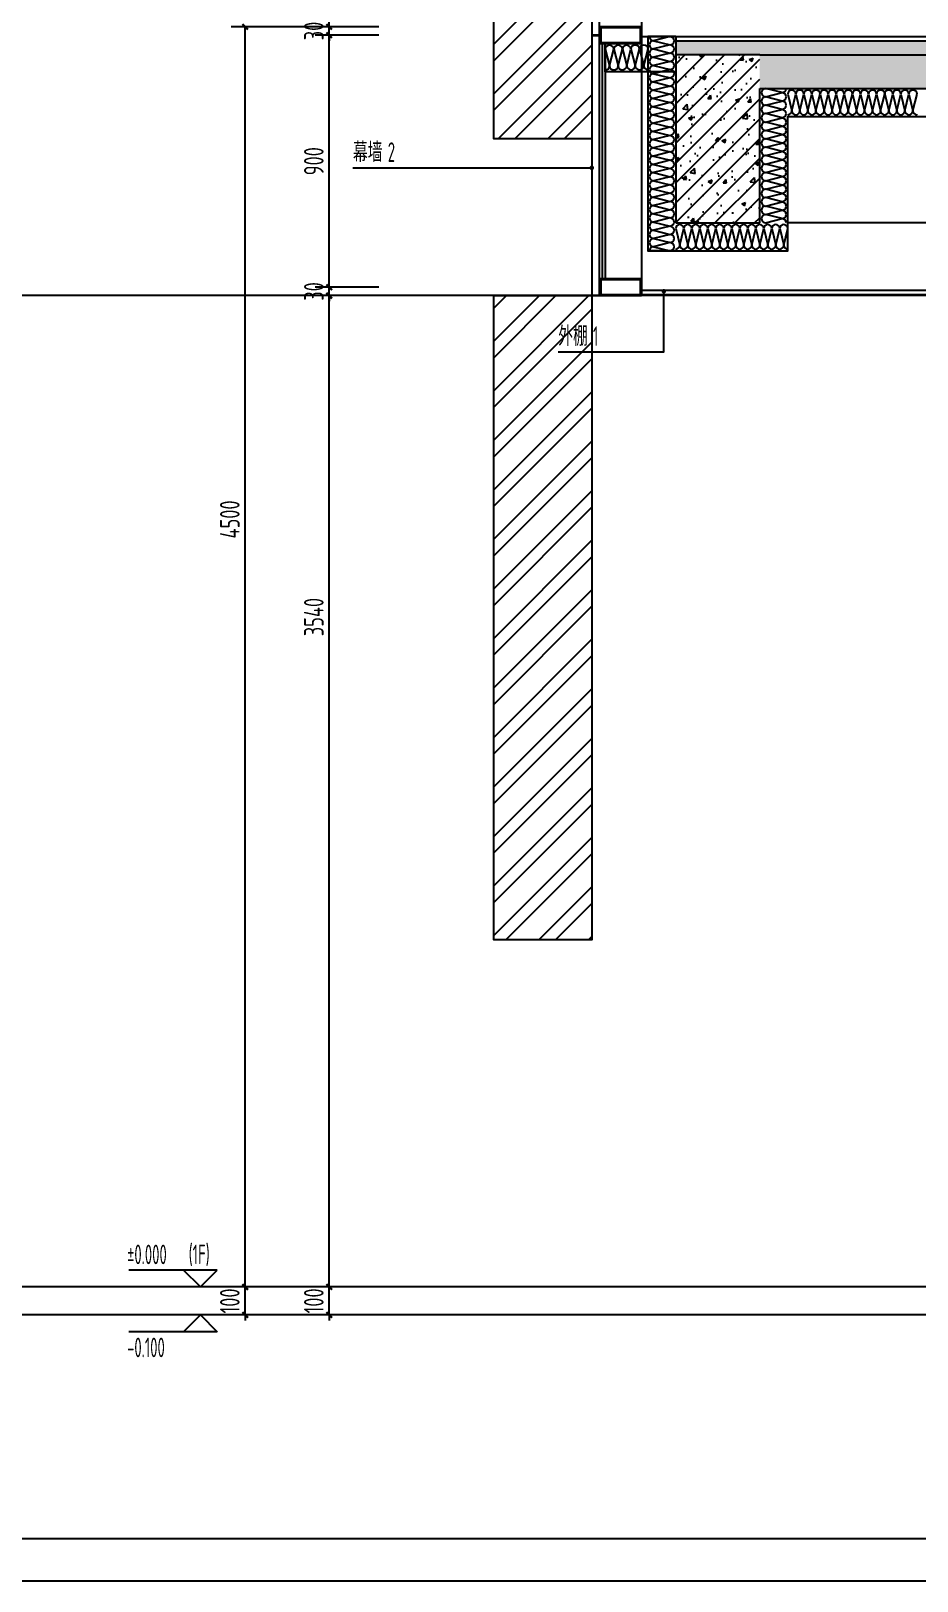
# Model space of a CAD drawing. Extents: x 198753 to 882193, y -399300 to 132460.
# Drawn here: x 380374 to 383538, y -78895 to -73360 of the extents above; entities that cross this region are included whole.
import ezdxf

# ---------------------------------------------------------------- set-up
doc = ezdxf.new("R2010")
doc.units = 0
doc.header["$LTSCALE"] = 1000
doc.header["$MEASUREMENT"] = 0
for name, color, linetype in [('00-图签', 7, 'Continuous'), ('01-标注_尺寸', 124, 'Continuous'), ('01-标注_标高', 200, 'Continuous'), ('01-标注_符号', 200, 'Continuous'), ('02-TEXT_标注', 130, 'Continuous'), ('05-填充_156', 156, 'Continuous'), ('05-填充_天正', 26, 'Continuous'), ('A-D-玻璃剖线', 130, 'Continuous'), ('A-D-金属剖线', 200, 'Continuous'), ('A-STR-面层', 191, 'Continuous'), ('A-SUR_保温', 222, 'Continuous'), ('A-SUR_看线', 231, 'Continuous'), ('A-SUR_面层', 191, 'Continuous'), ('A-TECH_结构', 21, 'Continuous'), ('A-金属背板', 30, 'Continuous'), ('A_STR-砼墙', 51, 'Continuous'), ('A_STR-砼柱', 51, 'Continuous'), ('钢龙骨', 173, 'Continuous')]:
    doc.layers.add(name, color=color, linetype=linetype)
doc.layers.add('04-不打印_辅助线', color=165, linetype='Continuous', plot=False)
doc.styles.add('_TCH_DIM', font='ROS1', dxfattribs={"width": 0.8, "bigfont": 'JD'})
doc.styles.add('_TCH_DIM_T3', font='ROS1', dxfattribs={"width": 0.8, "bigfont": 'JD'})
doc.dimstyles.new('_TCH_ARCH&&20', dxfattribs={"dimtxt": 70, "dimasz": 20, "dimexe": 50, "dimexo": 60, "dimgap": 20, "dimtad": 1, "dimdec": 0, "dimzin": 0, "dimdsep": 46, "dimtxsty": '_TCH_DIM_T3', "dimblk": 'ARCHTICK', "dimcen": 0.09, "dimclrt": 4, "dimazin": 2, "dimtfac": 1, "dimtdec": 0, "dimtix": 1, "dimtmove": 2, "dimatfit": 3, "dimfxl": 0, "dimtolj": 1, "dimtzin": 0, "dimarcsym": 0})
pattern_1 = [(45, (0, 0), (-35.355339, 35.355339), []), (50, (0, 0), (143.452037, -12.550427), [15, -165]), (355, (0, 0), (-27.750267, 150.438427), [12, -132]), (100.4514, (11.95, -1.05), (115.701876, 137.88791), [12.74804, -140.22842]), (46.1842, (0, 40), (213.44821, -33.1038), [22.5, -247.5]), (96.6356, (17.79, 37.24), (186.93254, 194.82357), [19.12206, -210.3426]), (351.1842, (0, 40), (186.93239, 194.82372), [18, -198]), (21, (20, 30), (119.38141, -80.523778), [15, -165]), (326, (20, 30), (48.663066, 145.03001), [12, -132]), (71.4514, (29.95, 23.29), (168.044526, 64.5061), [12.74804, -140.22842]), (37.5, (0, 0), (2.431971, 66.578771), [0, -130.4, 0, -134, 0, -132.5]), (7.5, (0, 0), (52.613907, 78.882342), [0, -76.4, 0, -127.4, 0, -50.5]), (327.5, (-44.6, 0), (106.764487, -4.510974), [0, -50, 0, -156, 0, -207]), (317.5, (-64.6, 0), (116.637234, 20.020996), [0, -65, 0, -103.6, 0, -147])]

# ---------------------------------------------------------------- blocks, each defined once
blk = doc.blocks.new('A$C643B6CAF')
at = {"layer": '钢龙骨', "const_width": 10}
blk.add_lwpolyline([(0, -1.6), (-28, -1.6)], dxfattribs=at)
at = {"layer": '钢龙骨'}
for points in [[(0, 28.4), (0, -31.6), (150, -31.6), (150, 28.4)], [(4, 24.4), (4, -27.6), (146, -27.6), (146, 24.4)]]:
    blk.add_lwpolyline(points, close=True, dxfattribs=at)
blk = doc.blocks.new('fdsaewqqwe')
at = {"layer": '钢龙骨'}
for points in [[(0, 29.2), (0, -30.8), (150, -30.8), (150, 29.2)], [(4, 25.2), (4, -26.8), (146, -26.8), (146, 25.2)]]:
    blk.add_lwpolyline(points, close=True, dxfattribs=at)
blk = doc.blocks.new('*U55')
at = {"layer": '01-标注_符号', "const_width": 8}
for points in [[(-4, -503.4, 1), (4, -503.4, 1)], [(257.4, -948.3, 1), (257.4, -940.3, 1)]]:
    blk.add_lwpolyline(points, format="xyb", close=True, dxfattribs=at)
at = {"layer": '01-标注_符号'}
for points in [[(-852.7, -503.4), (0, -503.4)], [(-119.7, -1160.3), (257.4, -1160.3), (257.4, -944.3)]]:
    blk.add_lwpolyline(points, dxfattribs=at)
at = {"layer": 'A-D-玻璃剖线'}
blk.add_lwpolyline([(0, 1800), (0, -960), (28, -960), (28, 1800)], dxfattribs=at)
at = {"layer": 'A-D-金属剖线'}
for points in [[(178, -960), (178, -940), (2628.1, -940), (2628.1, -960)], [(178, -957), (178, -940), (2625.1, -940), (2625.1, -957)]]:
    blk.add_lwpolyline(points, close=True, dxfattribs=at)
at = {"layer": 'A-金属背板'}
blk.add_lwpolyline([(38, -60), (48, -60), (48, -900), (38, -900)], close=True, dxfattribs=at)
at = {"layer": '钢龙骨'}
blk.add_lwpolyline([(178, 1800), (178, -960)], dxfattribs=at)
for name, p in [('A$C643B6CAF', (28, 871.8)), ('A$C643B6CAF', (28, -28.4)), ('fdsaewqqwe', (28, -929.2))]:
    blk.add_blockref(name, p, dxfattribs=at)
at = {"layer": '02-TEXT_标注', "style": '_TCH_DIM'}
for s, height, width, p in [('幕墙', 69.46, 0.8, (-852.7, -482.4)), ('2', 70, 0.64, (-728.5, -482.4)), ('外棚', 69.46, 0.8, (-119.7, -1139.3)), ('1', 70, 0.64, (4.4, -1139.3))]:
    blk.add_text(s, height=height, dxfattribs=dict(at, width=width)).set_placement(p)
blk = doc.blocks.new('*U174')
at = {"layer": '05-填充_156'}
h = blk.add_hatch(dxfattribs=at)
h.set_pattern_fill('金属', color=256, scale=50)
h.set_pattern_definition([(45, (-150, -1800), (-88.388, 88.388), []), (45, (-91.07, -1800), (-88.388, 88.388), [])])
h.paths.add_polyline_path([(-350, 0), (0, 0), (0, -2300), (-350, -2300)])
at = {"layer": 'A-SUR_看线', "color": 8}
blk.add_lwpolyline([(-350, 0), (0, 0), (0, -2300), (-350, -2300)], close=True, dxfattribs=at)
blk = doc.blocks.new('_ArchTick')
at = {"color": 0, "linetype": 'ByBlock', "const_width": 0.4}
blk.add_lwpolyline([(-0.5, -0.5), (0.5, 0.5)], dxfattribs=at)
blk = doc.blocks.new('*D1559')
at = {"layer": '01-标注_尺寸', "color": 0, "lineweight": -2, "transparency": 16777216}
for p, q in [((381616.8, -77844.6), (381389.2, -77844.6)), ((381439.2, -77844.6), (381439.2, -77824.6)), ((381439.2, -77944.6), (381439.2, -77844.6)), ((381616.8, -77944.6), (381389.2, -77944.6)), ((381439.2, -77944.6), (381439.2, -77964.6))]:
    blk.add_line(p, q, dxfattribs=at)
at = {"layer": 'Defpoints', "color": 0, "transparency": 16777216}
for p in [(381439.2, -77844.6), (381676.8, -77844.6), (381676.8, -77944.6)]:
    blk.add_point(p, dxfattribs=at)
at = {"layer": '01-标注_尺寸', "color": 0, "lineweight": -2, "transparency": 16777216, "xscale": 20, "yscale": 20, "zscale": 20}
for p, rotation in [((381439.2, -77844.6), 270), ((381439.2, -77944.6), 90)]:
    blk.add_blockref('_ArchTick', p, dxfattribs=dict(at, rotation=rotation))
at = {"layer": '01-标注_尺寸', "color": 4, "transparency": 16777216, "insert": (381384.2, -77894.6), "char_height": 70, "attachment_point": 5, "rotation": 90, "style": '_TCH_DIM_T3'}
blk.add_mtext('\\A1;100', dxfattribs=at)
blk = doc.blocks.new('*D1560')
at = {"layer": '01-标注_尺寸', "color": 0, "lineweight": -2, "transparency": 16777216}
for p, q in [((381616.8, -74304.9), (381389.2, -74304.9)), ((381439.2, -77844.6), (381439.2, -74304.9)), ((381616.8, -77844.6), (381389.2, -77844.6))]:
    blk.add_line(p, q, dxfattribs=at)
at = {"layer": 'Defpoints', "color": 0, "transparency": 16777216}
for p in [(381439.2, -74304.9), (381676.8, -74304.9), (381676.8, -77844.6)]:
    blk.add_point(p, dxfattribs=at)
at = {"layer": '01-标注_尺寸', "color": 0, "lineweight": -2, "transparency": 16777216, "xscale": 20, "yscale": 20, "zscale": 20}
for p, rotation in [((381439.2, -74304.9), 90), ((381439.2, -77844.6), 270)]:
    blk.add_blockref('_ArchTick', p, dxfattribs=dict(at, rotation=rotation))
at = {"layer": '01-标注_尺寸', "color": 4, "transparency": 16777216, "insert": (381384.2, -75452.7), "char_height": 70, "attachment_point": 5, "rotation": 90, "style": '_TCH_DIM_T3'}
blk.add_mtext('\\A1;3540', dxfattribs=at)
blk = doc.blocks.new('*D1561')
at = {"layer": '01-标注_尺寸', "color": 0, "lineweight": -2, "transparency": 16777216}
for p, q in [((381616.8, -74274.9), (381389.2, -74274.9)), ((381439.2, -74274.9), (381439.2, -74254.9)), ((381439.2, -74304.9), (381439.2, -74274.9)), ((381616.8, -74304.9), (381389.2, -74304.9)), ((381439.2, -74304.9), (381439.2, -74324.9))]:
    blk.add_line(p, q, dxfattribs=at)
at = {"layer": 'Defpoints', "color": 0, "transparency": 16777216}
for p in [(381439.2, -74274.9), (381676.8, -74274.9), (381676.8, -74304.9)]:
    blk.add_point(p, dxfattribs=at)
at = {"layer": '01-标注_尺寸', "color": 0, "lineweight": -2, "transparency": 16777216, "xscale": 20, "yscale": 20, "zscale": 20}
for p, rotation in [((381439.2, -74274.9), 270), ((381439.2, -74304.9), 90)]:
    blk.add_blockref('_ArchTick', p, dxfattribs=dict(at, rotation=rotation))
at = {"layer": '01-标注_尺寸', "color": 4, "transparency": 16777216, "insert": (381384.2, -74289.9), "char_height": 70, "attachment_point": 5, "rotation": 90, "style": '_TCH_DIM_T3'}
blk.add_mtext('\\A1;30', dxfattribs=at)
blk = doc.blocks.new('*D1562')
at = {"layer": '01-标注_尺寸', "color": 0, "lineweight": -2, "transparency": 16777216}
for p, q in [((381616.8, -73374.6), (381389.2, -73374.6)), ((381439.2, -74274.9), (381439.2, -73374.6)), ((381616.8, -74274.9), (381389.2, -74274.9))]:
    blk.add_line(p, q, dxfattribs=at)
at = {"layer": 'Defpoints', "color": 0, "transparency": 16777216}
for p in [(381439.2, -73374.6), (381676.8, -73374.6), (381676.8, -74274.9)]:
    blk.add_point(p, dxfattribs=at)
at = {"layer": '01-标注_尺寸', "color": 0, "lineweight": -2, "transparency": 16777216, "xscale": 20, "yscale": 20, "zscale": 20}
for p, rotation in [((381439.2, -73374.6), 90), ((381439.2, -74274.9), 270)]:
    blk.add_blockref('_ArchTick', p, dxfattribs=dict(at, rotation=rotation))
at = {"layer": '01-标注_尺寸', "color": 4, "transparency": 16777216, "insert": (381384.2, -73824.8), "char_height": 70, "attachment_point": 5, "rotation": 90, "style": '_TCH_DIM_T3'}
blk.add_mtext('\\A1;900', dxfattribs=at)
blk = doc.blocks.new('*D1563')
at = {"layer": '01-标注_尺寸', "color": 0, "lineweight": -2, "transparency": 16777216}
for p, q in [((381439.2, -73344.9), (381439.2, -73324.9)), ((381616.8, -73344.9), (381389.2, -73344.9)), ((381616.8, -73374.6), (381389.2, -73374.6)), ((381439.2, -73374.6), (381439.2, -73344.9)), ((381439.2, -73374.6), (381439.2, -73394.6))]:
    blk.add_line(p, q, dxfattribs=at)
at = {"layer": 'Defpoints', "color": 0, "transparency": 16777216}
for p in [(381439.2, -73344.9), (381676.8, -73344.9), (381676.8, -73374.6)]:
    blk.add_point(p, dxfattribs=at)
at = {"layer": '01-标注_尺寸', "color": 0, "lineweight": -2, "transparency": 16777216, "xscale": 20, "yscale": 20, "zscale": 20}
for p, rotation in [((381439.2, -73344.9), 270), ((381439.2, -73374.6), 90)]:
    blk.add_blockref('_ArchTick', p, dxfattribs=dict(at, rotation=rotation))
at = {"layer": '01-标注_尺寸', "color": 4, "transparency": 16777216, "insert": (381384.2, -73359.8), "char_height": 70, "attachment_point": 5, "rotation": 90, "style": '_TCH_DIM_T3'}
blk.add_mtext('\\A1;30', dxfattribs=at)
blk = doc.blocks.new('$LinePat$岩棉板')
at = {"color": 0}
for p, q in [((0, -17), (12, -67)), ((12, -67), (24, -17))]:
    blk.add_line(p, q, dxfattribs=at)
for centre, start, end in [((12, -17), 0, 180), ((0, -67), 270, 0), ((24, -67), 180, 270)]:
    blk.add_arc(centre, 12, start, end, dxfattribs=at)
at = {"layer": 'Defpoints'}
blk.add_point((0, 0.1), dxfattribs=at)
at = {"layer": 'Defpoints', "color": 0}
blk.add_point((24, -84), dxfattribs=at)
blk = doc.blocks.new('*D1723')
at = {"layer": '01-标注_尺寸', "color": 0, "lineweight": -2, "transparency": 16777216}
for p, q in [((381606.8, -77844.9), (381089.2, -77844.9)), ((381139.2, -77844.9), (381139.2, -77824.9)), ((381139.2, -77944.6), (381139.2, -77844.9)), ((381606.8, -77944.6), (381089.2, -77944.6)), ((381139.2, -77944.6), (381139.2, -77964.6))]:
    blk.add_line(p, q, dxfattribs=at)
at = {"layer": 'Defpoints', "color": 0, "transparency": 16777216}
for p in [(381139.2, -77844.9), (381666.8, -77844.9), (381666.8, -77944.6)]:
    blk.add_point(p, dxfattribs=at)
at = {"layer": '01-标注_尺寸', "color": 0, "lineweight": -2, "transparency": 16777216, "xscale": 20, "yscale": 20, "zscale": 20}
for p, rotation in [((381139.2, -77844.9), 270), ((381139.2, -77944.6), 90)]:
    blk.add_blockref('_ArchTick', p, dxfattribs=dict(at, rotation=rotation))
at = {"layer": '01-标注_尺寸', "color": 4, "transparency": 16777216, "insert": (381084.2, -77894.8), "char_height": 70, "attachment_point": 5, "rotation": 90, "style": '_TCH_DIM_T3'}
blk.add_mtext('\\A1;100', dxfattribs=at)
blk = doc.blocks.new('*D1724')
at = {"layer": '01-标注_尺寸', "color": 0, "lineweight": -2, "transparency": 16777216}
for p, q in [((381606.8, -73344.9), (381089.2, -73344.9)), ((381139.2, -77844.9), (381139.2, -73344.9)), ((381606.8, -77844.9), (381089.2, -77844.9))]:
    blk.add_line(p, q, dxfattribs=at)
at = {"layer": 'Defpoints', "color": 0, "transparency": 16777216}
for p in [(381139.2, -73344.9), (381666.8, -73344.9), (381666.8, -77844.9)]:
    blk.add_point(p, dxfattribs=at)
at = {"layer": '01-标注_尺寸', "color": 0, "lineweight": -2, "transparency": 16777216, "xscale": 20, "yscale": 20, "zscale": 20}
for p, rotation in [((381139.2, -73344.9), 90), ((381139.2, -77844.9), 270)]:
    blk.add_blockref('_ArchTick', p, dxfattribs=dict(at, rotation=rotation))
at = {"layer": '01-标注_尺寸', "color": 4, "transparency": 16777216, "insert": (381084.2, -75104.1), "char_height": 70, "attachment_point": 5, "rotation": 90, "style": '_TCH_DIM_T3'}
blk.add_mtext('\\A1;4500', dxfattribs=at)

msp = doc.modelspace()

# ---------------------------------------------------------------- hatches: boundary and pattern name
at = {"layer": '05-填充_天正'}
h = msp.add_hatch(dxfattribs=at)
h.set_pattern_fill('混凝土', color=256, scale=20, style=0)
h.set_pattern_definition([(50, (0, 0), (143.452037, -12.550427), [15, -165]), (355, (0, 0), (-27.750267, 150.438427), [12, -132]), (100.4514, (11.95, -1.05), (115.701876, 137.88791), [12.74804, -140.22842]), (46.1842, (0, 40), (213.44821, -33.1038), [22.5, -247.5]), (96.6356, (17.79, 37.24), (186.93254, 194.82357), [19.12206, -210.3426]), (351.1842, (0, 40), (186.93239, 194.82372), [18, -198]), (21, (20, 30), (119.38141, -80.523778), [15, -165]), (326, (20, 30), (48.663066, 145.03001), [12, -132]), (71.4514, (29.95, 23.29), (168.044526, 64.5061), [12.74804, -140.22842]), (37.5, (0, 0), (2.431971, 66.578771), [0, -130.4, 0, -134, 0, -132.5]), (7.5, (0, 0), (52.613907, 78.882342), [0, -76.4, 0, -127.4, 0, -50.5]), (327.5, (-44.6, 0), (106.764487, -4.510974), [0, -50, 0, -156, 0, -207]), (317.5, (-64.6, 0), (116.637234, 20.020996), [0, -65, 0, -103.6, 0, -147])])
h.paths.add_polyline_path([(382676.7, -73444.9), (387376.7, -73444.9), (387376.7, -73394.9), (382676.7, -73394.9)])
h = msp.add_hatch(dxfattribs=at)
h.set_pattern_fill('钢筋混凝土', color=256, scale=20, style=0)
h.set_pattern_definition(pattern_1)
h.paths.add_polyline_path([(382676.7, -74044.9), (382976.7, -74044.9), (382976.7, -73444.9), (382676.7, -73444.9)])
h = msp.add_hatch(dxfattribs=at)
h.set_pattern_fill('钢筋混凝土', color=256, scale=20, style=0)
h.set_pattern_definition(pattern_1)
h.paths.add_polyline_path([(387026.7, -73564.9), (387026.7, -73444.9), (382976.7, -73444.9), (382976.7, -73564.9)])

# ---------------------------------------------------------------- linework, layer by layer
msp.add_line((382676.7, -74144.9), (382576.7, -74144.9))
at = {"layer": '01-标注_标高'}
for p, q in [((381039.2, -77784.6), (380723.3, -77784.6)), ((380979.2, -77844.6), (380919.2, -77784.6)), ((380979.2, -77844.6), (381039.2, -77784.6)), ((381139.2, -77844.6), (380919.2, -77844.6)), ((380979.2, -77944.9), (380919.2, -78004.9)), ((381139.2, -77944.9), (380919.2, -77944.9)), ((380979.2, -77944.9), (381039.2, -78004.9)), ((381039.2, -78004.9), (380723.3, -78004.9))]:
    msp.add_line(p, q, dxfattribs=at)
at = {"layer": '04-不打印_辅助线', "color": 251}
for p, q in [((408384.2, -74304.9), (338573.5, -74304.9)), ((419311, -77844.9), (338573.5, -77844.9)), ((419311, -77944.9), (338573.5, -77944.9)), ((419311, -78744.9), (338573.5, -78744.9)), ((419311, -78894.9), (338573.5, -78894.9))]:
    msp.add_line(p, q, dxfattribs=at)
at = {"layer": 'A-STR-面层'}
msp.add_lwpolyline([(382676.7, -73379.9), (388756.7, -73379.9)], dxfattribs=at)
at = {"layer": 'A-SUR_保温'}
for points in [[(382676.7, -73379.9), (382676.7, -73505.4), (382424.7, -73505.4), (382424.7, -73404.9), (382554.7, -73404.9), (382554.6, -73379.9), (382676.7, -73379.9)], [(382676.6, -73379.9), (382576.7, -73379.9), (382576.7, -74144.9), (383076.6, -74144.9), (383076.6, -73664.9), (385009.7, -73664.9)]]:
    msp.add_lwpolyline(points, dxfattribs=at)
at = {"layer": 'A-SUR_面层'}
for p, q in [((382676.7, -73394.9), (387376.7, -73394.9)), ((382676.7, -73394.9), (382676.7, -73444.9)), ((382976.7, -73444.9), (387026.7, -73444.9))]:
    msp.add_line(p, q, dxfattribs=at)
at = {"layer": 'A-TECH_结构'}
msp.add_line((387026.7, -74044.9), (383076.6, -74044.9), dxfattribs=at)
at = {"layer": 'A_STR-砼墙'}
for p, q in [((382976.7, -73444.9), (387026.7, -73444.9)), ((382976.7, -73564.9), (387026.7, -73564.9))]:
    msp.add_line(p, q, dxfattribs=at)
at = {"layer": 'A_STR-砼柱'}
for p, q in [((382976.7, -73444.9), (382676.7, -73444.9)), ((382676.7, -73444.9), (382676.7, -74044.9)), ((382976.7, -74044.9), (382976.7, -73564.9)), ((382676.7, -74044.9), (382976.7, -74044.9))]:
    msp.add_line(p, q, dxfattribs=at)

# ---------------------------------------------------------------- block references
at = {"layer": '00-图签'}
for name, p in [('*U174', (382376.7, -71444.9)), ('*U55', (382376.7, -73344.9)), ('*U174', (382376.7, -74304.9))]:
    msp.add_blockref(name, p, dxfattribs=at)
at = {"layer": 'A-SUR_保温', "yscale": 1.188379012465143, "zscale": 1.188379012465143}
for p, xscale, rotation in [((382676.7, -73379.9), 1.225961546155042, 270.0068330344351), ((382424.7, -73404.9), 1.275777777325793, 0.3001249515486958), ((382455.3, -73404.7), 1.275777777325793, 0.3001249515486958), ((382485.9, -73404.6), 1.275777777325793, 0.3001249515486958), ((382516.5, -73404.4), 1.275777777325793, 0.3001249515486958), ((382547.1, -73404.3), 1.275777777325793, 0.3001249515486958), ((382676.7, -73409.3), 1.225961546155042, 270.0068330344351), ((382676.7, -73438.7), 1.225961546155042, 270.0068330344351), ((382676.7, -73468.2), 1.225961546155042, 270.0068330344351), ((382676.7, -73497.6), 1.225961546155042, 270.0068330344351), ((382676.7, -73527), 1.225961546155042, 270.0068330344351), ((382676.7, -73556.4), 1.225961546155042, 270.0068330344351), ((382676.7, -73585.9), 1.225961546155042, 270.0068330344351), ((382676.7, -73615.3), 1.225961546155042, 270.0068330344351), ((382976.6, -73594.9), 1.249999998958598, 89.99999999990968), ((382976.6, -73624.9), 1.249999998958598, 89.99999999990968), ((383076.6, -73564.9), 1.202227769207841, 1.725162383376889e-11), ((383105.4, -73564.9), 1.202227769207841, 1.725162383376889e-11), ((383134.3, -73564.9), 1.202227769207841, 1.725162383376889e-11), ((383163.1, -73564.9), 1.202227769207841, 1.725162383376889e-11), ((383192, -73564.9), 1.202227769207841, 1.725162383376889e-11), ((383220.8, -73564.9), 1.202227769207841, 1.725162383376889e-11), ((383249.7, -73564.9), 1.202227769207841, 1.725162383376889e-11), ((383278.5, -73564.9), 1.202227769207841, 1.725162383376889e-11), ((383307.4, -73564.9), 1.202227769207841, 1.725162383376889e-11), ((383336.2, -73564.9), 1.202227769207841, 1.725162383376889e-11), ((383365.1, -73564.9), 1.202227769207841, 1.725162383376889e-11), ((383394, -73564.9), 1.202227769207841, 1.725162383376889e-11), ((383422.8, -73564.9), 1.202227769207841, 1.725162383376889e-11), ((383451.7, -73564.9), 1.202227769207841, 1.725162383376889e-11), ((383480.5, -73564.9), 1.202227769207841, 1.725162383376889e-11), ((383509.4, -73564.9), 1.202227769207841, 1.725162383376889e-11), ((382676.7, -73644.7), 1.225961546155042, 270.0068330344351), ((382976.6, -73654.9), 1.249999998958598, 89.99999999990968), ((382976.6, -73684.9), 1.249999998958598, 89.99999999990968), ((382676.7, -73674.1), 1.225961546155042, 270.0068330344351), ((382676.7, -73703.6), 1.225961546155042, 270.0068330344351), ((382976.6, -73714.9), 1.249999998958598, 89.99999999990968), ((382976.6, -73744.9), 1.249999998958598, 89.99999999990968), ((382676.7, -73733), 1.225961546155042, 270.0068330344351), ((382676.7, -73762.4), 1.225961546155042, 270.0068330344351), ((382976.6, -73774.9), 1.249999998958598, 89.99999999990968), ((382976.6, -73804.9), 1.249999998958598, 89.99999999990968), ((382676.7, -73791.8), 1.225961546155042, 270.0068330344351), ((382676.7, -73821.2), 1.225961546155042, 270.0068330344351), ((382976.6, -73834.9), 1.249999998958598, 89.99999999990968), ((382976.6, -73864.9), 1.249999998958598, 89.99999999990968), ((382676.7, -73850.7), 1.225961546155042, 270.0068330344351), ((382676.7, -73880.1), 1.225961546155042, 270.0068330344351), ((382976.6, -73894.9), 1.249999998958598, 89.99999999990968), ((382676.7, -73909.5), 1.225961546155042, 270.0068330344351), ((382676.7, -73938.9), 1.225961546155042, 270.0068330344351), ((382976.6, -73924.9), 1.249999998958598, 89.99999999990968), ((382976.6, -73954.9), 1.249999998958598, 89.99999999990968), ((382676.7, -73968.4), 1.225961546155042, 270.0068330344351), ((382676.7, -73997.8), 1.225961546155042, 270.0068330344351), ((382976.6, -73984.9), 1.249999998958598, 89.99999999990968), ((382976.6, -74014.9), 1.249999998958598, 89.99999999990968), ((382676.7, -74027.2), 1.225961546155042, 270.0068330344351), ((382676.7, -74056.6), 1.225961546155042, 270.0068330344351), ((382676.7, -74044.9), 1.189933144805155, 7.507294446655295e-11), ((382705.3, -74044.9), 1.189933144805155, 7.507294446655295e-11), ((382733.9, -74044.9), 1.189933144805155, 7.507294446655295e-11), ((382762.4, -74044.9), 1.189933144805155, 7.507294446655295e-11), ((382791, -74044.9), 1.189933144805155, 7.507294446655295e-11), ((382819.5, -74044.9), 1.189933144805155, 7.507294446655295e-11), ((382848.1, -74044.9), 1.189933144805155, 7.507294446655295e-11), ((382876.7, -74044.9), 1.189933144805155, 7.507294446655295e-11), ((382905.2, -74044.9), 1.189933144805155, 7.507294446655295e-11), ((382933.8, -74044.9), 1.189933144805155, 7.507294446655295e-11), ((382962.3, -74044.9), 1.189933144805155, 7.507294446655295e-11), ((382976.6, -74044.9), 1.249999998958598, 89.99999999990968), ((382990.9, -74044.9), 1.189933144805155, 7.507294446655295e-11), ((383019.4, -74044.9), 1.189933144805155, 7.507294446655295e-11), ((383048, -74044.9), 1.189933144805155, 7.507294446655295e-11), ((382676.7, -74086.1), 1.225961546155042, 270.0068330344351), ((382676.7, -74115.5), 1.225961546155042, 270.0068330344351)]:
    msp.add_blockref('$LinePat$岩棉板', p, dxfattribs=dict(at, xscale=xscale, rotation=rotation))

# ---------------------------------------------------------------- texts
at = {"layer": '02-TEXT_标注', "style": '_TCH_DIM', "width": 0.64}
for s, p in [('%%P0.000', (380717.3, -77763.6)), ('(1F)', (380937.3, -77763.6)), ('-0.100', (380717.3, -78095.9))]:
    msp.add_text(s, height=70, dxfattribs=at).set_placement(p)

# ---------------------------------------------------------------- dimensions: what is measured, and where the dimension line sits
at = {"layer": '01-标注_尺寸'}
for base, p1, p2, picture, middle in [((381139.2, -73344.9), (381666.8, -77844.9), (381666.8, -73344.9), '*D1724', (381084.2, -75104.1)), ((381439.2, -74304.9), (381676.8, -77844.6), (381676.8, -74304.9), '*D1560', (381384.2, -75452.7))]:
    dim = msp.add_linear_dim(base=base, p1=p1, p2=p2, angle=90, dimstyle='_TCH_ARCH&&20', dxfattribs=at)
    dim.commit()
    dim.dimension.update_dxf_attribs({"geometry": picture, "text_midpoint": middle, "dimtype": 161})
for p1, p2, distance, picture, middle in [((381676.8, -73374.6), (381676.8, -73344.9), 237.6, '*D1563', (381384.2, -73359.8)), ((381676.8, -74274.9), (381676.8, -73374.6), 237.6, '*D1562', (381384.2, -73824.8)), ((381676.8, -74304.9), (381676.8, -74274.9), 237.6, '*D1561', (381384.2, -74289.9)), ((381666.8, -77944.6), (381666.8, -77844.9), 527.6, '*D1723', (381084.2, -77894.8)), ((381676.8, -77944.6), (381676.8, -77844.6), 237.6, '*D1559', (381384.2, -77894.6))]:
    dim = msp.add_aligned_dim(p1=p1, p2=p2, distance=distance, dimstyle='_TCH_ARCH&&20', dxfattribs=at)
    dim.commit()
    dim.dimension.update_dxf_attribs({"geometry": picture, "text_midpoint": middle})

doc.saveas('drawing.dxf')
